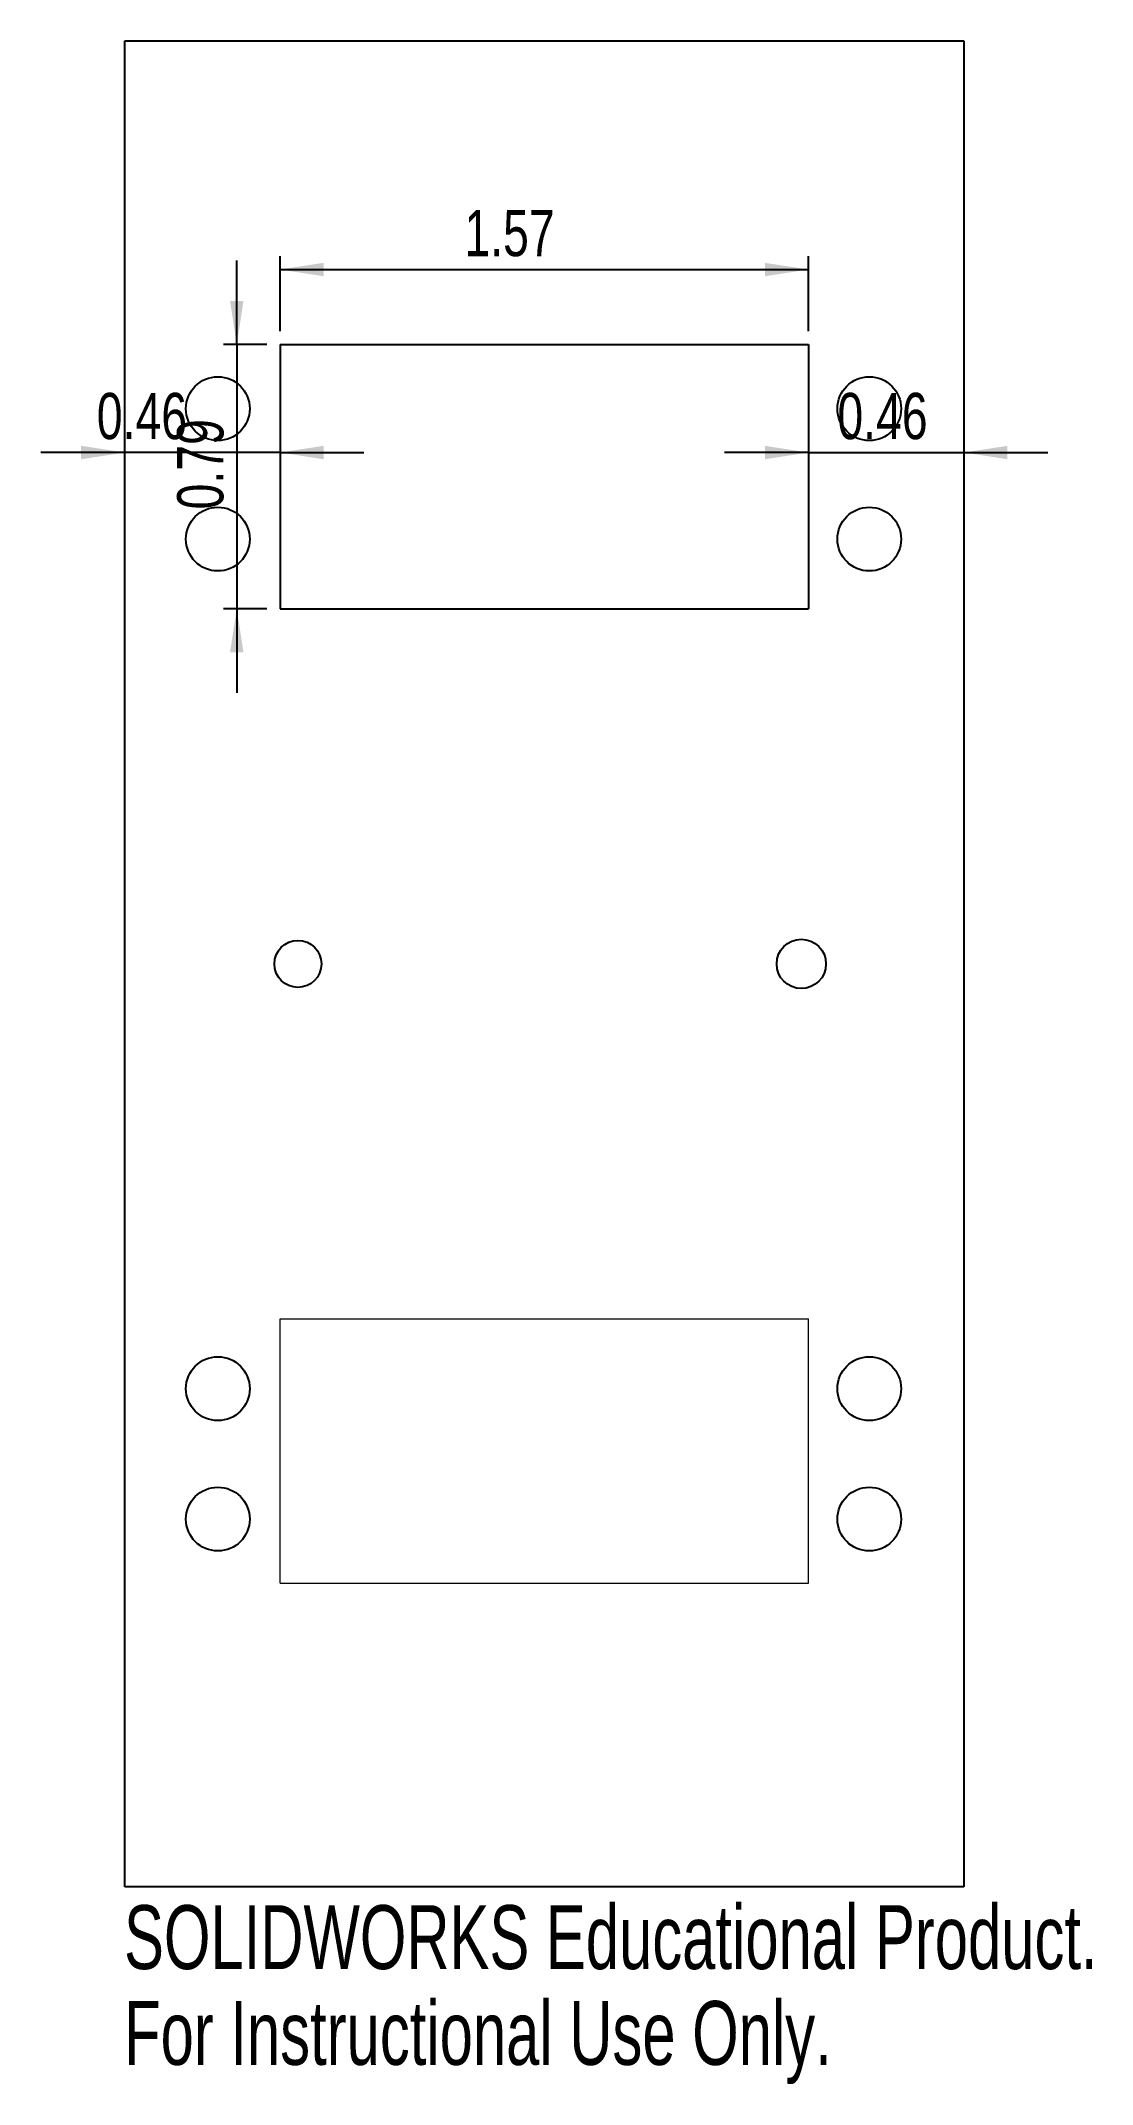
# Model space of a CAD drawing. Header units: inches. Extents: x -0.25 to 2.88, y -0.59 to 5.5.
import ezdxf

# ---------------------------------------------------------------- set-up
doc = ezdxf.new("R2010")
doc.units = ezdxf.units.IN
doc.header["$MEASUREMENT"] = 0
doc.layers.add('SLD-0', color=179, linetype='Continuous')
doc.styles.add('SLDTEXTSTYLE0', font='TXT', dxfattribs={"width": 0.75})
doc.styles.add('SLDTEXTSTYLE1', font='TXT', dxfattribs={"width": 0.7})
doc.dimstyles.new('SLDDIMSTYLE0', dxfattribs={"dimtxt": 0.137795, "dimasz": 0.13, "dimexe": 0, "dimexo": 0.0625, "dimgap": 0.034449, "dimtad": 1, "dimrnd": 1e-09, "dimzin": 12, "dimdsep": 46, "dimtxsty": 'SLDTEXTSTYLE0', "dimsah": 1, "dimcen": 0.09, "dimadec": 0, "dimazin": 3, "dimtfac": 1, "dimtofl": 0, "dimtmove": 0, "dimatfit": 3, "dimfxl": 1, "dimfrac": 2, "dimtolj": 1, "dimtzin": 12, "dimarcsym": 0})
doc.dimstyles.new('SLDDIMSTYLE1', dxfattribs={"dimtxt": 0.137795, "dimasz": 0.13, "dimexe": 0, "dimexo": 0.0625, "dimgap": 0.034449, "dimtad": 1, "dimrnd": 1e-09, "dimdsep": 46, "dimtxsty": 'SLDTEXTSTYLE0', "dimsah": 1, "dimcen": 0.09, "dimadec": 0, "dimazin": 2, "dimtfac": 1, "dimtmove": 0, "dimatfit": 0, "dimfxl": 1, "dimfrac": 2, "dimtolj": 1, "dimtzin": 12, "dimarcsym": 0})

# ---------------------------------------------------------------- blocks, each defined once
blk = doc.blocks.new('_D')
at = {"layer": 'SLD-0'}
for p, q in [((0.4647, 4.6347), (0.4647, 4.8581)), ((0.4647, 4.8187), (2.0395, 4.8187)), ((2.0395, 4.6347), (2.0395, 4.8581))]:
    blk.add_line(p, q, dxfattribs=at)
for points in [[(0.4647, 4.8187), (0.5947, 4.7987), (0.5947, 4.8387)], [(2.0395, 4.8187), (1.9095, 4.8387), (1.9095, 4.7987)]]:
    blk.add_solid(points, dxfattribs=at)
at = {"layer": 'SLD-0', "insert": (1.0141, 4.9963), "char_height": 0.1378, "attachment_point": 1, "style": 'SLDTEXTSTYLE0'}
blk.add_mtext('1.57', dxfattribs=at)
blk = doc.blocks.new('_D_1')
at = {"layer": 'SLD-0'}
for p, q in [((0.3358, 4.5953), (0.3358, 4.8453)), ((0.4253, 4.5953), (0.2964, 4.5953)), ((0.3358, 4.5953), (0.3358, 3.8079)), ((0.4253, 3.8079), (0.2964, 3.8079)), ((0.3358, 3.8079), (0.3358, 3.5579))]:
    blk.add_line(p, q, dxfattribs=at)
for points in [[(0.3358, 4.5953), (0.3558, 4.7253), (0.3158, 4.7253)], [(0.3358, 3.8079), (0.3158, 3.6779), (0.3558, 3.6779)]]:
    blk.add_solid(points, dxfattribs=at)
at = {"layer": 'SLD-0', "insert": (0.1582, 4.104), "char_height": 0.1378, "attachment_point": 1, "rotation": 90, "style": 'SLDTEXTSTYLE0'}
blk.add_mtext('0.79', dxfattribs=at)
blk = doc.blocks.new('_D_2')
at = {"layer": 'SLD-0'}
for p, q in [((0.0021, 4.2735), (-0.2479, 4.2735)), ((0.4647, 4.2735), (0.0021, 4.2735)), ((0.4647, 4.2735), (0.7147, 4.2735))]:
    blk.add_line(p, q, dxfattribs=at)
for points in [[(0.0021, 4.2735), (-0.1279, 4.2935), (-0.1279, 4.2535)], [(0.4647, 4.2735), (0.5947, 4.2535), (0.5947, 4.2935)]]:
    blk.add_solid(points, dxfattribs=at)
at = {"layer": 'SLD-0', "insert": (-0.0813, 4.4512), "char_height": 0.1378, "attachment_point": 1, "style": 'SLDTEXTSTYLE0'}
blk.add_mtext('0.46', dxfattribs=at)
blk = doc.blocks.new('_D_3')
at = {"layer": 'SLD-0'}
for p, q in [((2.0395, 4.2735), (1.7895, 4.2735)), ((2.0395, 4.2735), (2.5021, 4.2735)), ((2.5021, 4.2735), (2.7521, 4.2735))]:
    blk.add_line(p, q, dxfattribs=at)
for points in [[(2.0395, 4.2735), (1.9095, 4.2935), (1.9095, 4.2535)], [(2.5021, 4.2735), (2.6321, 4.2535), (2.6321, 4.2935)]]:
    blk.add_solid(points, dxfattribs=at)
at = {"layer": 'SLD-0', "insert": (2.1254, 4.4512), "char_height": 0.1378, "attachment_point": 1, "style": 'SLDTEXTSTYLE0'}
blk.add_mtext('0.46', dxfattribs=at)

msp = doc.modelspace()

# ---------------------------------------------------------------- linework, layer by layer
at = {"layer": 'SLD-0', "color": 179, "linetype": 'Continuous', "lineweight": 25}
for p, q in [((0.0021, 5.5), (2.5021, 5.5)), ((0.0021, 0), (0.0021, 5.5)), ((2.5021, 5.5), (2.5021, 0)), ((2.5021, 0), (0.0021, 0))]:
    msp.add_line(p, q, dxfattribs=at)
at = {"layer": 'SLD-0'}
for p, q in [((0.4647, 4.5953), (2.0395, 4.5953)), ((0.4647, 4.5953), (0.4647, 3.8079)), ((2.0395, 4.5953), (2.0395, 3.8079)), ((0.4647, 3.8079), (2.0395, 3.8079))]:
    msp.add_line(p, q, dxfattribs=at)
at = {"layer": 'SLD-0', "color": 179, "linetype": 'Continuous', "lineweight": 18}
for p, q in [((0.4647, 1.6921), (2.0395, 1.6921)), ((0.4647, 0.9047), (0.4647, 1.6921)), ((2.0395, 0.9047), (2.0395, 1.6921)), ((0.4647, 0.9047), (2.0395, 0.9047))]:
    msp.add_line(p, q, dxfattribs=at)
at = {"layer": 'SLD-0', "color": 179, "linetype": 'Continuous', "lineweight": 25}
for centre in [(0.2795, 4.4041), (2.2205, 4.4041), (0.2795, 4.0156), (2.2205, 4.0156), (0.2795, 1.4844), (2.2205, 1.4844), (0.2795, 1.0959), (2.2205, 1.0959)]:
    msp.add_circle(centre, 0.095, dxfattribs=at)
at = {"layer": 'SLD-0'}
for centre, radius in [((0.518, 2.75), 0.07), ((2.018, 2.75), 0.0734)]:
    msp.add_circle(centre, radius, dxfattribs=at)

# ---------------------------------------------------------------- texts
at = {"layer": 'SLD-0', "color": 179, "char_height": 0.1903, "attachment_point": 1, "style": 'SLDTEXTSTYLE1'}
for s, insert in [('SOLIDWORKS Educational Product.', (0, -0.0544)), ('For Instructional Use Only.', (0, -0.3398))]:
    msp.add_mtext(s, dxfattribs=dict(at, insert=insert))

# ---------------------------------------------------------------- dimensions: what is measured, and where the dimension line sits
at = {"layer": 'SLD-0'}
for base, p1, p2, dimstyle, picture, middle in [((0.0021, 4.2735), (0.4647, 4.5953), (0.0021, 5.5), 'SLDDIMSTYLE1', '_D_2', (0.0969, 4.2735)), ((2.5021, 4.2735), (2.0395, 4.5953), (2.5021, 5.5), 'SLDDIMSTYLE1', '_D_3', (2.3035, 4.2735)), ((2.0395, 4.8187), (0.4647, 4.5953), (2.0395, 4.5953), 'SLDDIMSTYLE0', '_D', (1.1923, 4.8187))]:
    dim = msp.add_linear_dim(base=base, p1=p1, p2=p2, dimstyle=dimstyle, dxfattribs=at)
    dim.commit()
    dim.dimension.update_dxf_attribs({"geometry": picture, "text_midpoint": middle, "dimtype": 160})
dim = msp.add_linear_dim(base=(0.3358, 3.8079), p1=(0.4647, 4.5953), p2=(0.4647, 3.8079), angle=90, dimstyle='SLDDIMSTYLE1', dxfattribs=at)
dim.commit()
dim.dimension.update_dxf_attribs({"geometry": '_D_1', "text_midpoint": (0.3358, 4.2821), "dimtype": 160})

doc.saveas('drawing.dxf')
